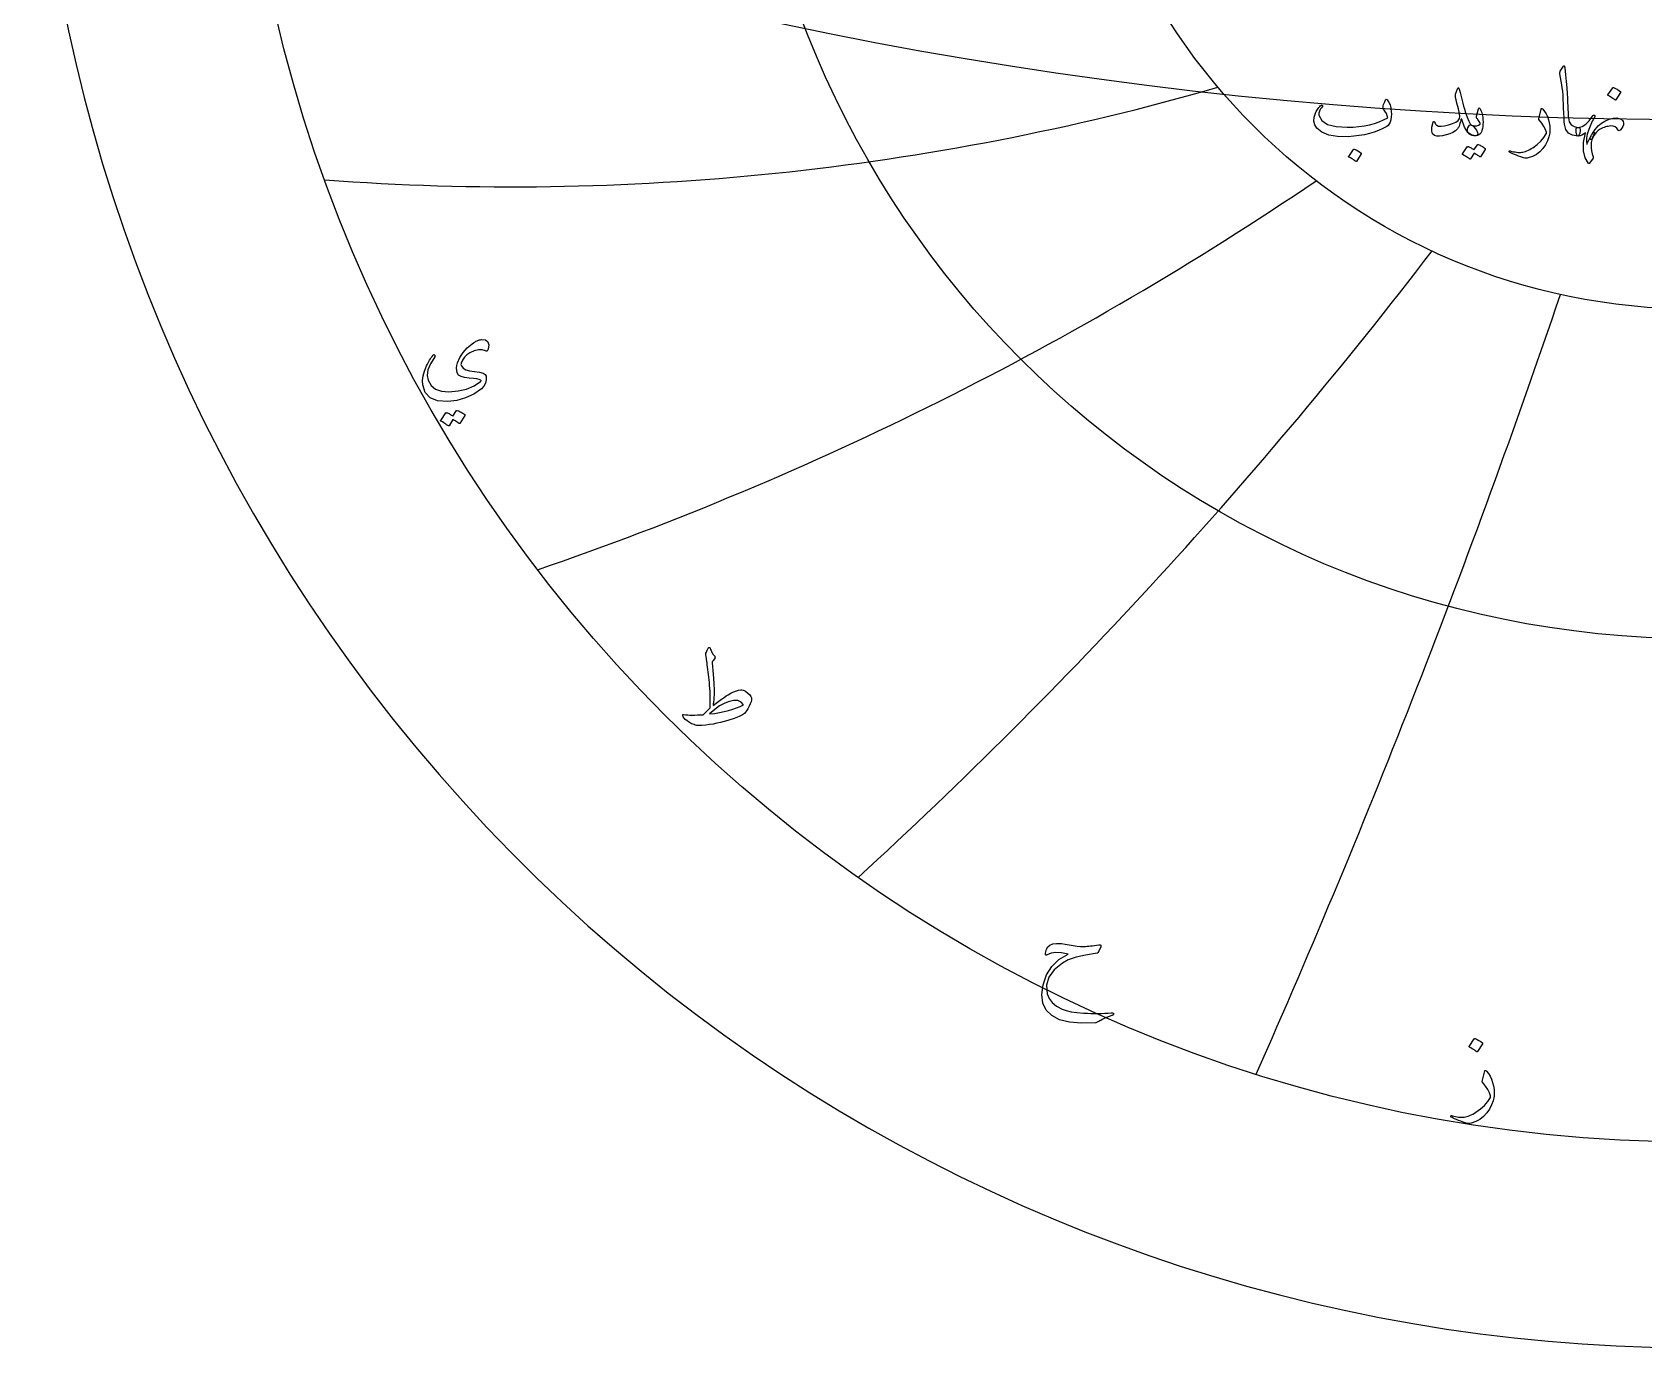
# Model space of a CAD drawing. Header units: millimetres. Extents: x -68 to 68, y -68 to 70.
# Drawn here: x -68.5 to -2.1, y -68.5 to -14.3 of the extents above; entities that cross this region are included whole.
import ezdxf

# ---------------------------------------------------------------- set-up
doc = ezdxf.new("R2010")
doc.units = ezdxf.units.MM
for name, color, linetype in [('CUT_OUTER', 1, 'Continuous'), ('ENGRAVE', 7, 'Continuous'), ('ENGRAVE_FINE', 8, 'Continuous'), ('TEXT', 5, 'Continuous')]:
    doc.layers.add(name, color=color, linetype=linetype)

msp = doc.modelspace()

# ---------------------------------------------------------------- linework, layer by layer
at = {"layer": 'CUT_OUTER'}
msp.add_arc((-0.0002, -0.0002), 68.4749, 142.031029, 87.802838, dxfattribs=at)
at = {"layer": 'ENGRAVE'}
for radius in [60, 39.2754, 25.7092]:
    msp.add_circle((0, 0), radius, dxfattribs=at)
for centre, radius, start, end in [((-48.7041, 84.358), 105.0281, 265.78109, 286.056643), ((-91.6276, 91.6276), 135.4023, 288.945369, 304.152033), ((-168.0561, 97.0273), 197.9892, 312.430542, 322.568318), ((-374.5178, 100.3517), 389.7135, 336.152291, 341.22118)]:
    msp.add_arc(centre, radius, start, end, dxfattribs=at)
at = {"layer": 'ENGRAVE_FINE'}
msp.add_arc((0, 163.4083), 181.3071, 250.847985, 289.152015, dxfattribs=at)
at = {"layer": 'TEXT'}
for points in [[(-5.431, -15.7075), (-5.4233, -15.6955), (-5.4161, -15.6875), (-5.4093, -15.6835), (-5.4031, -15.6835), (-5.3936, -15.6888), (-5.3851, -15.7045), (-5.3776, -15.7307), (-5.3711, -15.7673), (-5.3382, -16.0655), (-5.3113, -16.3412), (-5.2903, -16.5944), (-5.2753, -16.8252), (-5.2657, -17.0226), (-5.2569, -17.1994), (-5.2488, -17.3559), (-5.2414, -17.4919), (-5.235, -17.6074), (-5.2299, -17.7024), (-5.2261, -17.777), (-5.2234, -17.8312), (-5.188, -17.9933), (-5.1097, -18.1126), (-4.9884, -18.189), (-4.8243, -18.2224), (-4.7786, -18.2344), (-4.7494, -18.2623), (-4.7367, -18.3062), (-4.7404, -18.3661), (-4.7591, -18.4604), (-4.7793, -18.5278), (-4.8011, -18.5682), (-4.8243, -18.5817), (-5.0553, -18.5512), (-5.2254, -18.4599), (-5.3347, -18.3077), (-5.3831, -18.0946), (-5.3907, -17.9927), (-5.3976, -17.8906), (-5.4037, -17.7881), (-5.4091, -17.6855), (-5.4139, -17.5826), (-5.4186, -17.4794), (-5.4229, -17.376), (-5.427, -17.2723), (-5.4345, -17.0746), (-5.445, -16.8966), (-5.4585, -16.7383), (-5.4749, -16.5997), (-5.4944, -16.4666), (-5.5169, -16.3247), (-5.5423, -16.1741), (-5.5707, -16.0148), (-5.5745, -15.9862), (-5.5737, -15.96), (-5.5685, -15.9363), (-5.5588, -15.915)], [(-3.3991, -16.5937), (-3.3941, -16.5887), (-3.3872, -16.5857), (-3.3782, -16.5847), (-3.3672, -16.5857), (-3.2896, -16.6171), (-3.2165, -16.6555), (-3.1479, -16.701), (-3.0838, -16.7534), (-3.0775, -16.7613), (-3.0748, -16.7693), (-3.0755, -16.7773), (-3.0798, -16.7853), (-3.2674, -17.0887), (-3.2744, -17.0959), (-3.2834, -17.0977), (-3.2943, -17.0939), (-3.3073, -17.0847), (-3.3185, -17.0767), (-3.3363, -17.0647), (-3.3605, -17.0488), (-3.3911, -17.0288), (-3.4288, -17.0048), (-3.474, -16.9769), (-3.5266, -16.945), (-3.5868, -16.909), (-3.5947, -16.903), (-3.5987, -16.8971), (-3.5987, -16.8911), (-3.5947, -16.8851)], [(-12.6804, -17.0967), (-12.6536, -17.1303), (-12.629, -17.1675), (-12.6067, -17.2082), (-12.5866, -17.2523), (-12.5687, -17.2997), (-12.5531, -17.3501), (-12.5398, -17.4035), (-12.5287, -17.4599), (-12.5142, -17.5732), (-12.5107, -17.6855), (-12.5182, -17.7967), (-12.5367, -17.907), (-12.5646, -18.0053), (-12.6005, -18.0847), (-12.6445, -18.145), (-12.6964, -18.1865), (-12.861, -18.2735), (-13.0357, -18.3511), (-13.2203, -18.4192), (-13.4149, -18.4779), (-13.6195, -18.5265), (-13.8341, -18.5647), (-14.0586, -18.5924), (-14.2931, -18.6096), (-14.7327, -18.6051), (-15.0935, -18.5437), (-15.3754, -18.4255), (-15.5785, -18.2503), (-15.6619, -18.1134), (-15.7003, -17.9659), (-15.6938, -17.808), (-15.6424, -17.6396), (-15.6251, -17.6033), (-15.605, -17.5662), (-15.5821, -17.5284), (-15.5566, -17.4899), (-15.5283, -17.4506), (-15.4972, -17.4105), (-15.4634, -17.3697), (-15.4268, -17.3282), (-15.4146, -17.3165), (-15.4019, -17.3092), (-15.3887, -17.3065), (-15.3749, -17.3082), (-15.3657, -17.3117), (-15.358, -17.3182), (-15.3517, -17.3277), (-15.347, -17.3402), (-15.3448, -17.3519), (-15.346, -17.3631), (-15.3507, -17.3738), (-15.359, -17.3841), (-15.3932, -17.4247), (-15.4238, -17.4669), (-15.451, -17.5106), (-15.4747, -17.5557), (-15.491, -17.5989), (-15.4997, -17.6406), (-15.5009, -17.6807), (-15.4947, -17.7194), (-15.3699, -17.9452), (-15.1354, -18.1036), (-14.7911, -18.1947), (-14.337, -18.2184), (-14.0874, -18.2088), (-13.8495, -18.188), (-13.6234, -18.1559), (-13.4089, -18.1126), (-13.2059, -18.0581), (-13.0142, -17.9923), (-12.8337, -17.9154), (-12.6644, -17.8272), (-12.6809, -17.7448), (-12.7183, -17.6535), (-12.7767, -17.5532), (-12.856, -17.444), (-12.8585, -17.4335), (-12.858, -17.414), (-12.8545, -17.3856), (-12.848, -17.3481), (-12.8463, -17.3444), (-12.8451, -17.3412), (-12.8443, -17.3384), (-12.8441, -17.3362), (-12.8311, -17.2853), (-12.8121, -17.2284), (-12.7872, -17.1655), (-12.7562, -17.0967), (-12.7425, -17.0757), (-12.7253, -17.0687), (-12.7046, -17.0757), (-12.6804, -17.0967)], [(-9.7064, -16.6895), (-9.6834, -16.7941), (-9.6585, -16.9006), (-9.6315, -17.0087), (-9.6026, -17.1186), (-9.5717, -17.2308), (-9.5387, -17.3457), (-9.5038, -17.4633), (-9.4669, -17.5837), (-9.3923, -17.8002), (-9.3242, -17.9629), (-9.2625, -18.0717), (-9.2074, -18.1266), (-9.1592, -18.1593), (-9.1106, -18.2054), (-9.0614, -18.265), (-9.0118, -18.3381), (-8.9649, -18.4287), (-8.9519, -18.4968), (-8.9729, -18.5425), (-9.0278, -18.5657), (-9.2052, -18.5477), (-9.3621, -18.43), (-9.4986, -18.2124), (-9.6146, -17.895), (-9.6171, -17.8898), (-9.6206, -17.8861), (-9.6251, -17.8838), (-9.6305, -17.8831), (-9.6345, -17.8838), (-9.6385, -17.8861), (-9.6425, -17.8898), (-9.6465, -17.895), (-9.6577, -17.9464), (-9.6715, -18.0008), (-9.6877, -18.0582), (-9.7064, -18.1186), (-9.7268, -18.1757), (-9.7483, -18.2234), (-9.7708, -18.2616), (-9.7942, -18.2902), (-9.8785, -18.3638), (-9.9838, -18.429), (-10.1101, -18.4856), (-10.2573, -18.5338), (-10.407, -18.5694), (-10.5367, -18.5847), (-10.6465, -18.5794), (-10.7363, -18.5537), (-10.8132, -18.4893), (-10.8481, -18.3761), (-10.8411, -18.2139), (-10.7922, -18.0028), (-10.7875, -17.9958), (-10.7812, -17.9909), (-10.7735, -17.9879), (-10.7643, -17.9869), (-10.7533, -17.9881), (-10.7443, -17.9918), (-10.7373, -17.9981), (-10.7323, -18.0068), (-10.7134, -18.051), (-10.6924, -18.0877), (-10.6694, -18.1168), (-10.6445, -18.1386), (-10.5667, -18.1675), (-10.4609, -18.1745), (-10.3271, -18.1595), (-10.1655, -18.1226), (-9.9931, -18.0672), (-9.8591, -18.0048), (-9.7635, -17.9355), (-9.7064, -17.8591), (-9.6969, -17.7818), (-9.7124, -17.6495), (-9.7528, -17.4624), (-9.8182, -17.2204), (-9.8496, -17.0929), (-9.8681, -16.9899), (-9.8736, -16.9113), (-9.8661, -16.8571), (-9.7902, -16.6416), (-9.782, -16.6189), (-9.7733, -16.6027), (-9.764, -16.5929), (-9.7543, -16.5897), (-9.7423, -16.5959), (-9.7303, -16.6146), (-9.7184, -16.6458), (-9.7064, -16.6895)], [(-8.9, -17.9789), (-8.9235, -17.9397), (-8.9459, -17.906), (-8.9674, -17.8778), (-8.9878, -17.8551), (-9.0026, -17.8357), (-9.0108, -17.8132), (-9.0125, -17.7878), (-9.0078, -17.7593), (-8.924, -17.4559), (-8.9122, -17.4295), (-8.897, -17.422), (-8.8783, -17.4335), (-8.8561, -17.4639), (-8.8227, -17.5285), (-8.7942, -17.6066), (-8.7708, -17.6982), (-8.7523, -17.8032), (-8.7416, -17.904), (-8.7373, -18.0028), (-8.7396, -18.0996), (-8.7483, -18.1944), (-8.7625, -18.277), (-8.7813, -18.3491), (-8.8045, -18.4108), (-8.8322, -18.4619), (-8.8663, -18.4998), (-8.913, -18.5298), (-8.9721, -18.5517), (-9.0437, -18.5657), (-9.1171, -18.5684), (-9.1854, -18.5567), (-9.2488, -18.5305), (-9.3072, -18.4898), (-9.3524, -18.4382), (-9.3761, -18.3791), (-9.3783, -18.3125), (-9.3591, -18.2384), (-9.3284, -18.1777), (-9.2922, -18.1396), (-9.2506, -18.1238), (-9.2034, -18.1306), (-9.0946, -18.1568), (-8.9998, -18.1595), (-8.919, -18.1388), (-8.8521, -18.0946), (-8.8506, -18.0829), (-8.8581, -18.0597), (-8.8746, -18.025), (-8.9, -17.9789)], [(-6.3492, -17.4679), (-6.3469, -17.4607), (-6.3442, -17.4549), (-6.3409, -17.4507), (-6.3372, -17.4479), (-6.326, -17.4469), (-6.3122, -17.4519), (-6.296, -17.4629), (-6.2773, -17.4799), (-6.2045, -17.5665), (-6.1416, -17.6665), (-6.0887, -17.78), (-6.0458, -17.907), (-6.0124, -18.0437), (-5.9919, -18.1785), (-5.9844, -18.3112), (-5.9899, -18.4419), (-6.0253, -18.6141), (-6.0837, -18.7793), (-6.165, -18.9374), (-6.2693, -19.0886), (-6.3941, -19.2256), (-6.5368, -19.3371), (-6.6975, -19.4232), (-6.8761, -19.4838), (-6.924, -19.4941), (-6.9719, -19.4968), (-7.0198, -19.4921), (-7.0677, -19.4798), (-7.1781, -19.4413), (-7.2778, -19.4055), (-7.3667, -19.3724), (-7.445, -19.3421), (-7.5122, -19.3146), (-7.5682, -19.2897), (-7.613, -19.2676), (-7.6466, -19.2483), (-7.6535, -19.2423), (-7.6585, -19.2363), (-7.6615, -19.2303), (-7.6625, -19.2244), (-7.6618, -19.2166), (-7.6595, -19.2094), (-7.6558, -19.2027), (-7.6505, -19.1964), (-7.6438, -19.1917), (-7.6356, -19.1894), (-7.6258, -19.1897), (-7.6146, -19.1924), (-7.5463, -19.2108), (-7.4809, -19.2259), (-7.4185, -19.2377), (-7.3591, -19.2463), (-7.3022, -19.2517), (-7.2474, -19.2538), (-7.1945, -19.2527), (-7.1436, -19.2483), (-7.0928, -19.2402), (-7.0403, -19.2279), (-6.986, -19.2113), (-6.93, -19.1904), (-6.8722, -19.1651), (-6.8127, -19.135), (-6.7515, -19.1002), (-6.6885, -19.0607), (-6.5116, -18.9334), (-6.3602, -18.7952), (-6.2342, -18.646), (-6.1336, -18.4859), (-6.1271, -18.4729), (-6.1236, -18.4579), (-6.1231, -18.4409), (-6.1256, -18.422), (-6.1675, -18.31), (-6.2334, -18.1855), (-6.3232, -18.0485), (-6.437, -17.899), (-6.442, -17.8896), (-6.445, -17.8811), (-6.446, -17.8736), (-6.445, -17.8671)], [(-4.1855, -18.5497), (-4.2295, -18.644), (-4.2614, -18.7433), (-4.2814, -18.8476), (-4.2893, -18.9569), (-4.2858, -19.0707), (-4.2714, -19.1884), (-4.2459, -19.3102), (-4.2095, -19.4359), (-4.205, -19.4526), (-4.2035, -19.4669), (-4.205, -19.4786), (-4.2095, -19.4878), (-4.3532, -19.6914), (-4.3664, -19.7061), (-4.3782, -19.7144), (-4.3884, -19.7161), (-4.3971, -19.7114), (-4.5338, -19.4771), (-4.6007, -19.1894), (-4.5977, -18.8484), (-4.5249, -18.4539), (-4.5945, -18.5098), (-4.6676, -18.5497), (-4.7442, -18.5737), (-4.8243, -18.5817), (-4.8415, -18.5764), (-4.8572, -18.5607), (-4.8714, -18.5345), (-4.8841, -18.4978), (-4.8914, -18.4757), (-4.8971, -18.4534), (-4.9013, -18.4308), (-4.9041, -18.408), (-4.9061, -18.3852), (-4.9081, -18.3626), (-4.9101, -18.3403), (-4.9121, -18.3182), (-4.9096, -18.2778), (-4.8941, -18.2483), (-4.8657, -18.2299), (-4.8243, -18.2224), (-4.6613, -18.186), (-4.5079, -18.0966), (-4.3639, -17.9544), (-4.2295, -17.7593), (-4.2112, -17.7346), (-4.1925, -17.7204), (-4.1733, -17.7167), (-4.1536, -17.7234), (-4.1391, -17.7361), (-4.1317, -17.7503), (-4.1312, -17.7661), (-4.1376, -17.7833), (-4.1729, -17.8456), (-4.207, -17.909), (-4.2398, -17.9734), (-4.2714, -18.0388), (-4.3017, -18.1051), (-4.3308, -18.1725), (-4.3586, -18.2408), (-4.3851, -18.3102), (-4.444, -18.4991), (-4.477, -18.6625), (-4.4839, -18.8005), (-4.465, -18.913), (-4.4632, -18.9165), (-4.462, -18.919), (-4.4612, -18.9205), (-4.461, -18.921), (-4.4607, -18.9205), (-4.46, -18.919), (-4.4587, -18.9165), (-4.457, -18.913), (-4.4327, -18.8557), (-4.4076, -18.7997), (-4.3818, -18.745), (-4.3552, -18.6914), (-4.3276, -18.6389), (-4.2988, -18.5871), (-4.2688, -18.5361), (-4.2374, -18.4859), (-4.2147, -18.4509), (-4.1945, -18.43), (-4.1768, -18.423), (-4.1616, -18.43), (-4.1541, -18.4449), (-4.1556, -18.4699), (-4.1661, -18.5048), (-4.1855, -18.5497)], [(-3.1796, -18.3342), (-3.2312, -18.2533), (-3.2983, -18.1984), (-3.3809, -18.1695), (-3.479, -18.1665), (-3.5346, -18.1736), (-3.5897, -18.183), (-3.6444, -18.1946), (-3.6985, -18.2084), (-3.7522, -18.225), (-3.8053, -18.2448), (-3.858, -18.2679), (-3.9101, -18.2942), (-3.9994, -18.3541), (-4.0838, -18.4379), (-4.1631, -18.5457), (-4.2374, -18.6775), (-4.2586, -18.7072), (-4.2784, -18.7244), (-4.2966, -18.7291), (-4.3133, -18.7214), (-4.3273, -18.7059), (-4.3332, -18.6874), (-4.3312, -18.666), (-4.3213, -18.6415), (-4.3061, -18.6094), (-4.2923, -18.5807), (-4.2801, -18.5555), (-4.2694, -18.5338), (-4.2599, -18.5153), (-4.2514, -18.4998), (-4.2439, -18.4873), (-4.2374, -18.4779), (-4.1788, -18.3895), (-4.1187, -18.3082), (-4.0571, -18.2339), (-3.9939, -18.1665), (-3.9293, -18.1059), (-3.8632, -18.0517), (-3.7956, -18.0041), (-3.7265, -17.9629), (-3.5491, -17.8823), (-3.3842, -17.8402), (-3.2317, -17.8364), (-3.0918, -17.8711), (-3.0321, -17.9013), (-2.989, -17.94), (-2.9623, -17.9871), (-2.952, -18.0427), (-2.958, -18.1186), (-2.98, -18.1904), (-3.0179, -18.2583), (-3.0718, -18.3222), (-3.107, -18.3499), (-3.1367, -18.3611), (-3.1609, -18.3559), (-3.1796, -18.3342)], [(-14.0736, -19.1286), (-14.0686, -19.1236), (-14.0616, -19.1206), (-14.0526, -19.1196), (-14.0416, -19.1206), (-13.964, -19.152), (-13.8909, -19.1904), (-13.8223, -19.2358), (-13.7582, -19.2882), (-13.752, -19.2962), (-13.7492, -19.3042), (-13.75, -19.3122), (-13.7542, -19.3202), (-13.9418, -19.6236), (-13.9488, -19.6308), (-13.9578, -19.6325), (-13.9688, -19.6288), (-13.9818, -19.6196), (-13.993, -19.6116), (-14.0107, -19.5996), (-14.0349, -19.5836), (-14.0656, -19.5637), (-14.1033, -19.5397), (-14.1484, -19.5118), (-14.2011, -19.4798), (-14.2612, -19.4439), (-14.2692, -19.4379), (-14.2732, -19.4319), (-14.2732, -19.426), (-14.2692, -19.42)], [(-8.9719, -18.9369), (-8.9669, -18.9319), (-8.9599, -18.929), (-8.9509, -18.928), (-8.9399, -18.929), (-8.9006, -18.9437), (-8.8626, -18.9599), (-8.8258, -18.9776), (-8.7902, -18.9968), (-8.7557, -19.0178), (-8.7219, -19.0407), (-8.6888, -19.0657), (-8.6565, -19.0926), (-8.6503, -19.1009), (-8.6475, -19.1096), (-8.6483, -19.1188), (-8.6525, -19.1286), (-8.8441, -19.4319), (-8.8494, -19.4359), (-8.8571, -19.4359), (-8.8673, -19.4319), (-8.8801, -19.424), (-8.8888, -19.4166), (-8.903, -19.4065), (-8.9227, -19.3936), (-8.9479, -19.378), (-8.9789, -19.3595), (-9.0158, -19.3376), (-9.0587, -19.3126), (-9.1076, -19.2842), (-9.2593, -19.5198), (-9.2663, -19.527), (-9.2753, -19.5287), (-9.2862, -19.525), (-9.2992, -19.5158), (-9.3104, -19.5078), (-9.3282, -19.4958), (-9.3524, -19.4798), (-9.383, -19.4599), (-9.4207, -19.4359), (-9.4659, -19.408), (-9.5185, -19.3761), (-9.5786, -19.3401), (-9.5849, -19.3341), (-9.5876, -19.3281), (-9.5869, -19.3222), (-9.5826, -19.3162), (-9.387, -19.0248), (-9.382, -19.0198), (-9.3751, -19.0168), (-9.3661, -19.0158), (-9.3551, -19.0168), (-9.3217, -19.0276), (-9.2892, -19.0402), (-9.2578, -19.0546), (-9.2274, -19.0707), (-9.1979, -19.0883), (-9.1695, -19.1071), (-9.142, -19.1272), (-9.1156, -19.1485)], [(-49.8135, -27.4299), (-49.9514, -27.3838), (-50.1052, -27.382), (-50.275, -27.4243), (-50.4607, -27.5108), (-50.5786, -27.5933), (-50.6768, -27.6917), (-50.7553, -27.8062), (-50.8141, -27.9366), (-50.82, -27.9626), (-50.8205, -27.9898), (-50.8157, -28.018), (-50.8056, -28.0473), (-50.738, -28.1383), (-50.6247, -28.207), (-50.4655, -28.2533), (-50.2606, -28.2772), (-50.0583, -28.2988), (-49.9114, -28.3379), (-49.8199, -28.3946), (-49.7837, -28.4688), (-49.7797, -28.6242), (-49.8103, -28.7626), (-49.8755, -28.884), (-49.9753, -28.9883), (-50.2923, -29.2047), (-50.63, -29.3641), (-50.9885, -29.4665), (-51.3677, -29.512), (-51.7818, -29.4833), (-52.0916, -29.3588), (-52.297, -29.1384), (-52.3981, -28.8222), (-52.404, -28.6487), (-52.379, -28.4603), (-52.3231, -28.257), (-52.2363, -28.0388), (-52.2061, -27.9781), (-52.1751, -27.9195), (-52.1433, -27.8631), (-52.1107, -27.8088), (-52.0771, -27.7564), (-52.0421, -27.7056), (-52.0057, -27.6563), (-51.9681, -27.6087), (-51.9479, -27.589), (-51.9298, -27.581), (-51.9138, -27.5847), (-51.9, -27.6002), (-51.8922, -27.6193), (-51.8904, -27.6385), (-51.8944, -27.6577), (-51.9042, -27.6768), (-52.0793, -27.9589), (-52.1831, -28.2133), (-52.2156, -28.4401), (-52.1767, -28.6391), (-52.0516, -28.8489), (-51.868, -28.9968), (-51.6258, -29.083), (-51.3251, -29.1075), (-50.9398, -29.0769), (-50.5927, -28.9979), (-50.284, -28.8704), (-50.0136, -28.6945), (-49.9974, -28.6796), (-49.9913, -28.6647), (-49.9953, -28.6498), (-50.0094, -28.6349), (-50.0666, -28.6072), (-50.1659, -28.5838), (-50.3072, -28.5646), (-50.4905, -28.5497), (-50.6771, -28.5268), (-50.8195, -28.4837), (-50.9177, -28.4204), (-50.9717, -28.3368), (-50.9967, -28.2386), (-51.0036, -28.1356), (-50.9925, -28.0278), (-50.9632, -27.9153), (-50.8682, -27.6941), (-50.7364, -27.4905), (-50.568, -27.3045), (-50.3628, -27.136), (-50.3082, -27.0961), (-50.2553, -27.0615), (-50.2039, -27.0323), (-50.1541, -27.0083), (-50.1062, -26.9894), (-50.0605, -26.9753), (-50.0168, -26.966), (-49.9753, -26.9615), (-49.813, -26.9766), (-49.7134, -27.0477), (-49.6767, -27.1746), (-49.7028, -27.3575), (-49.7225, -27.4067), (-49.7475, -27.4352), (-49.7778, -27.4429), (-49.8135, -27.4299)], [(-51.0058, -29.8868), (-51.0004, -29.8814), (-50.993, -29.8782), (-50.9834, -29.8772), (-50.9717, -29.8782), (-50.9298, -29.8939), (-50.8892, -29.9112), (-50.8499, -29.9301), (-50.812, -29.9506), (-50.7752, -29.973), (-50.7391, -29.9975), (-50.7038, -30.0241), (-50.6694, -30.0528), (-50.6627, -30.0616), (-50.6598, -30.0709), (-50.6606, -30.0808), (-50.6651, -30.0911), (-50.8695, -30.4148), (-50.8751, -30.419), (-50.8833, -30.419), (-50.8943, -30.4148), (-50.9078, -30.4062), (-50.9171, -30.3984), (-50.9323, -30.3876), (-50.9533, -30.3739), (-50.9802, -30.3573), (-51.0132, -30.3374), (-51.0526, -30.3142), (-51.0984, -30.2874), (-51.1505, -30.2572), (-51.3123, -30.5084), (-51.3198, -30.5162), (-51.3294, -30.518), (-51.3411, -30.514), (-51.3549, -30.5042), (-51.3669, -30.4957), (-51.3858, -30.4829), (-51.4116, -30.4659), (-51.4443, -30.4446), (-51.4845, -30.419), (-51.5327, -30.3892), (-51.5889, -30.3551), (-51.653, -30.3168), (-51.6596, -30.3104), (-51.6626, -30.304), (-51.6618, -30.2977), (-51.6572, -30.2913), (-51.4486, -29.9804), (-51.4433, -29.9751), (-51.4358, -29.9719), (-51.4262, -29.9709), (-51.4145, -29.9719), (-51.3789, -29.9835), (-51.3443, -29.9969), (-51.3107, -30.0122), (-51.2783, -30.0294), (-51.2469, -30.0482), (-51.2165, -30.0683), (-51.1873, -30.0897), (-51.1591, -30.1124)], [(-40.7331, -39.8786), (-40.7129, -39.8323), (-40.6948, -39.7913), (-40.6788, -39.7556), (-40.665, -39.7253), (-40.6535, -39.7006), (-40.6447, -39.6817), (-40.6386, -39.6686), (-40.6352, -39.6614), (-40.628, -39.6521), (-40.6192, -39.6455), (-40.6088, -39.6415), (-40.5968, -39.6401), (-40.587, -39.6417), (-40.5787, -39.6465), (-40.5721, -39.6545), (-40.567, -39.6657), (-40.5447, -39.72), (-40.5244, -39.7679), (-40.5063, -39.8094), (-40.4904, -39.8445), (-40.4812, -39.86), (-40.4707, -39.8765), (-40.4588, -39.894), (-40.4457, -39.9127), (-40.4309, -39.9324), (-40.4143, -39.9531), (-40.3958, -39.9749), (-40.3754, -39.9978), (-40.3626, -40.021), (-40.3584, -40.0436), (-40.3626, -40.0657), (-40.3754, -40.0872), (-40.4563, -40.1937), (-40.4672, -40.211), (-40.4744, -40.2288), (-40.4779, -40.2472), (-40.4776, -40.2661), (-40.4361, -40.7347), (-40.4095, -41.1145), (-40.3978, -41.4054), (-40.401, -41.6074), (-40.4054, -41.6828), (-40.41, -41.7516), (-40.4149, -41.8138), (-40.4201, -41.8692), (-40.4256, -41.9183), (-40.4313, -41.9613), (-40.4373, -41.9982), (-40.4435, -42.0289), (-40.3162, -41.9315), (-40.1982, -41.8437), (-40.0895, -41.7654), (-39.9901, -41.6968), (-39.9002, -41.6374), (-39.8203, -41.5871), (-39.7501, -41.5459), (-39.6899, -41.5137), (-39.5826, -41.4658), (-39.4823, -41.4285), (-39.3889, -41.4019), (-39.3024, -41.3859), (-39.2566, -41.3846), (-39.2087, -41.3934), (-39.1587, -41.4123), (-39.1065, -41.4413), (-39.0033, -41.5145), (-38.9277, -41.585), (-38.8798, -41.6529), (-38.8595, -41.7181), (-38.8609, -41.7907), (-38.8776, -41.8724), (-38.9098, -41.9632), (-38.9575, -42.063), (-39.0107, -42.1612), (-39.0597, -42.2429), (-39.1044, -42.3081), (-39.1448, -42.3568), (-39.2279, -42.4183), (-39.3705, -42.4877), (-39.5728, -42.5652), (-39.8346, -42.6506), (-39.9806, -42.6929), (-40.129, -42.7304), (-40.2797, -42.7632), (-40.4329, -42.7911), (-40.5879, -42.8145), (-40.7443, -42.8337), (-40.902, -42.8486), (-41.061, -42.8592), (-41.1191, -42.8475), (-41.1743, -42.8337), (-41.2266, -42.8177), (-41.276, -42.7996), (-41.323, -42.7794), (-41.3681, -42.757), (-41.4113, -42.7326), (-41.4527, -42.7059), (-41.5254, -42.6527), (-41.5858, -42.5995), (-41.6339, -42.5463), (-41.6699, -42.493), (-41.6896, -42.4489), (-41.6933, -42.4185), (-41.681, -42.402), (-41.6528, -42.3994), (-41.5731, -42.4088), (-41.4873, -42.4159), (-41.3954, -42.4205), (-41.2973, -42.4228), (-41.1931, -42.4227), (-41.0828, -42.4201), (-40.9664, -42.4152), (-40.8438, -42.4079), (-40.5628, -42.1311), (-40.5576, -42.0199), (-40.5548, -41.9076), (-40.5544, -41.7942), (-40.5564, -41.6798), (-40.5605, -41.564), (-40.5665, -41.4466), (-40.5743, -41.3277), (-40.5841, -41.2071), (-40.595, -41.0878), (-40.6064, -40.9724), (-40.6184, -40.861), (-40.6309, -40.7536), (-40.6434, -40.65), (-40.6554, -40.5498), (-40.6668, -40.453), (-40.6777, -40.3598), (-40.688, -40.2734), (-40.6974, -40.1974), (-40.7061, -40.1318), (-40.7139, -40.0766), (-40.721, -40.0315), (-40.7272, -39.9962), (-40.7327, -39.9708), (-40.7373, -39.9552), (-40.7403, -39.9377), (-40.7405, -39.919), (-40.7381, -39.8994), (-40.7331, -39.8786)], [(-39.8219, -41.8714), (-39.9866, -41.9398), (-40.17, -42.047), (-40.372, -42.1931), (-40.5926, -42.3781), (-40.3787, -42.3516), (-40.1758, -42.319), (-39.9838, -42.2803), (-39.8027, -42.2354), (-39.6328, -42.185), (-39.4743, -42.1295), (-39.3273, -42.069), (-39.1917, -42.0034), (-39.2838, -41.8897), (-39.4195, -41.8299), (-39.5988, -41.8237), (-39.8219, -41.8714)], [(-24.4799, -51.9634), (-24.5821, -52.1933), (-24.5914, -52.2085), (-24.6023, -52.2199), (-24.6148, -52.2276), (-24.6289, -52.2316), (-25.1013, -52.3062), (-25.4965, -52.3977), (-25.8145, -52.5063), (-26.0554, -52.6319), (-26.3931, -52.9073), (-26.61, -53.2099), (-26.7061, -53.5397), (-26.6813, -53.8965), (-26.6063, -54.0898), (-26.4791, -54.2606), (-26.2997, -54.4091), (-26.0682, -54.5353), (-25.9056, -54.5917), (-25.703, -54.6374), (-25.4606, -54.6726), (-25.1782, -54.6971), (-25.0281, -54.7042), (-24.8802, -54.7088), (-24.7343, -54.7106), (-24.5906, -54.7098), (-24.4496, -54.7066), (-24.3117, -54.7013), (-24.177, -54.6939), (-24.0456, -54.6843), (-24.0147, -54.6822), (-23.9902, -54.6843), (-23.9721, -54.6907), (-23.9604, -54.7013), (-23.954, -54.7144), (-23.9519, -54.7279), (-23.954, -54.742), (-23.9604, -54.7567), (-23.9651, -54.7645), (-23.9705, -54.771), (-23.9768, -54.7762), (-23.9838, -54.7801), (-23.9914, -54.7834), (-23.9993, -54.787), (-24.0074, -54.7909), (-24.0158, -54.795), (-24.1385, -54.8341), (-24.2468, -54.8748), (-24.3407, -54.9171), (-24.4203, -54.9611), (-24.4713, -54.9927), (-24.5177, -55.0196), (-24.5596, -55.0417), (-24.597, -55.059), (-24.6293, -55.0723), (-24.6561, -55.0824), (-24.6772, -55.0893), (-24.6928, -55.0931), (-25.2751, -55.1146), (-25.7701, -55.0728), (-26.1778, -54.9677), (-26.4982, -54.7993), (-26.7298, -54.5683), (-26.8665, -54.2798), (-26.9086, -53.9338), (-26.8559, -53.5303), (-26.7165, -53.124), (-26.4982, -52.7777), (-26.2012, -52.4916), (-25.8255, -52.2657), (-26.0916, -52.2149), (-26.3236, -52.2029), (-26.5216, -52.2298), (-26.6856, -52.2955), (-26.7, -52.3008), (-26.7133, -52.304), (-26.7255, -52.3051), (-26.7367, -52.304), (-26.746, -52.3006), (-26.7526, -52.2944), (-26.7566, -52.2857), (-26.758, -52.2742), (-26.7521, -52.2213), (-26.7431, -52.1688), (-26.7308, -52.1169), (-26.7154, -52.0656), (-26.6611, -51.9658), (-26.5749, -51.8921), (-26.4567, -51.8444), (-26.3066, -51.8229), (-26.2116, -51.8237), (-26.0926, -51.8346), (-25.9497, -51.8556), (-25.7829, -51.8867), (-25.6107, -51.9179), (-25.4518, -51.9389), (-25.3062, -51.9498), (-25.174, -51.9506), (-25.1104, -51.9478), (-25.043, -51.9437), (-24.972, -51.9382), (-24.8972, -51.9314), (-24.8187, -51.9231), (-24.7365, -51.9128), (-24.6505, -51.9007), (-24.5608, -51.8867), (-24.5094, -51.8851), (-24.4788, -51.8974), (-24.469, -51.9235), (-24.4799, -51.9634)], [(-9.1002, -55.7545), (-9.0949, -55.7491), (-9.0874, -55.7459), (-9.0779, -55.7449), (-9.0661, -55.7459), (-8.9834, -55.7795), (-8.9054, -55.8205), (-8.8322, -55.8689), (-8.7638, -55.9248), (-8.7572, -55.9333), (-8.7542, -55.9418), (-8.755, -55.9503), (-8.7596, -55.9588), (-8.9597, -56.2825), (-8.9671, -56.2902), (-8.9767, -56.292), (-8.9884, -56.288), (-9.0023, -56.2782), (-9.0143, -56.2697), (-9.0331, -56.2569), (-9.059, -56.2399), (-9.0917, -56.2186), (-9.1319, -56.193), (-9.1801, -56.1632), (-9.2362, -56.1292), (-9.3003, -56.0908), (-9.3089, -56.0845), (-9.3131, -56.0781), (-9.3131, -56.0717), (-9.3089, -56.0653)], [(-8.6659, -57.0787), (-8.6635, -57.071), (-8.6606, -57.0649), (-8.6571, -57.0603), (-8.6531, -57.0574), (-8.6411, -57.0564), (-8.6265, -57.0617), (-8.6092, -57.0734), (-8.5892, -57.0915), (-8.5115, -57.1838), (-8.4445, -57.2906), (-8.3881, -57.4116), (-8.3423, -57.5471), (-8.3066, -57.6929), (-8.2848, -57.8366), (-8.2768, -57.9782), (-8.2827, -58.1177), (-8.3205, -58.3013), (-8.3827, -58.4775), (-8.4695, -58.6462), (-8.5807, -58.8075), (-8.7138, -58.9536), (-8.866, -59.0726), (-9.0374, -59.1644), (-9.228, -59.229), (-9.2791, -59.2399), (-9.3301, -59.2429), (-9.3812, -59.2378), (-9.4323, -59.2248), (-9.5501, -59.1837), (-9.6564, -59.1455), (-9.7513, -59.1102), (-9.8347, -59.0779), (-9.9065, -59.0485), (-9.9662, -59.022), (-10.014, -58.9984), (-10.0498, -58.9778), (-10.0572, -58.9714), (-10.0625, -58.965), (-10.0657, -58.9586), (-10.0668, -58.9523), (-10.066, -58.944), (-10.0636, -58.9363), (-10.0596, -58.9291), (-10.054, -58.9225), (-10.0468, -58.9174), (-10.0381, -58.915), (-10.0277, -58.9153), (-10.0157, -58.9182), (-9.9428, -58.9378), (-9.8731, -58.9539), (-9.8065, -58.9665), (-9.7432, -58.9757), (-9.6825, -58.9814), (-9.624, -58.9837), (-9.5675, -58.9825), (-9.5132, -58.9778), (-9.4591, -58.9692), (-9.4031, -58.956), (-9.3452, -58.9383), (-9.2854, -58.9161), (-9.2238, -58.8891), (-9.1604, -58.857), (-9.095, -58.8199), (-9.0278, -58.7777), (-8.8391, -58.642), (-8.6776, -58.4945), (-8.5432, -58.3354), (-8.436, -58.1645), (-8.429, -58.1507), (-8.4253, -58.1347), (-8.4248, -58.1166), (-8.4274, -58.0964), (-8.4721, -57.9769), (-8.5424, -57.8441), (-8.6382, -57.698), (-8.7596, -57.5386), (-8.7649, -57.5285), (-8.7681, -57.5194), (-8.7691, -57.5114), (-8.7681, -57.5045)]]:
    msp.add_lwpolyline(points, close=True, dxfattribs=at)

doc.saveas('drawing.dxf')
